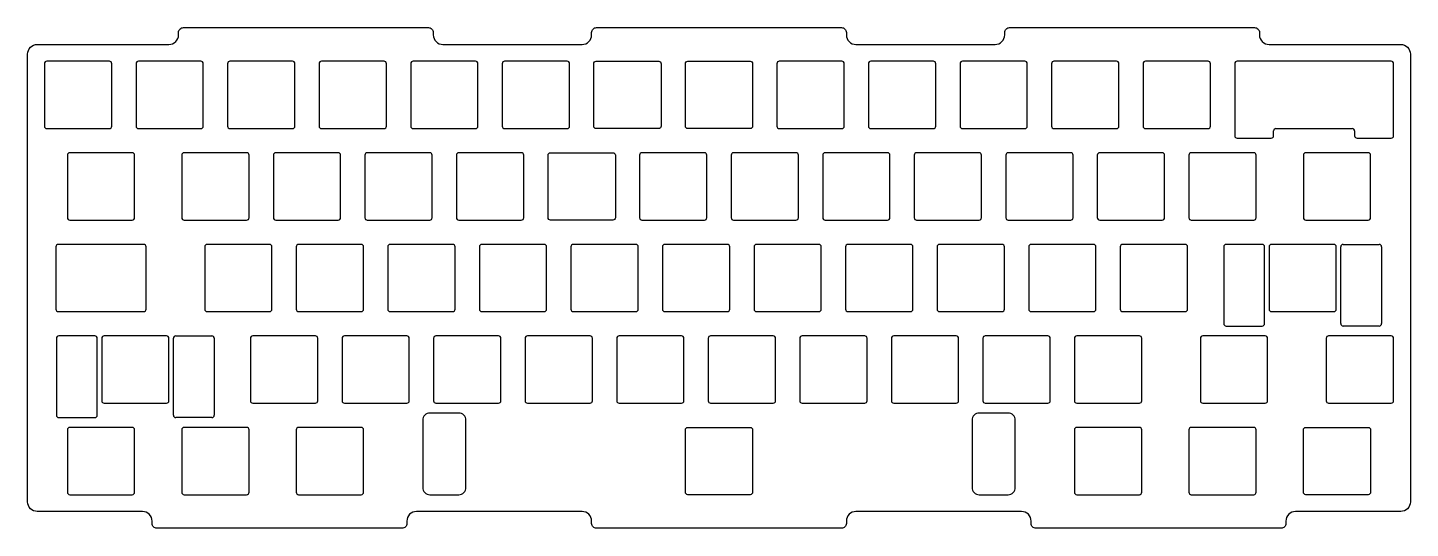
# Model space of a CAD drawing. Header units: millimetres. Extents: x 4 to 292, y -3 to 101.
import ezdxf

# ---------------------------------------------------------------- set-up
doc = ezdxf.new("R2010")
doc.units = ezdxf.units.MM

msp = doc.modelspace()

# ---------------------------------------------------------------- linework, layer by layer
for p, q in [((255.15, 93.47), (255.15, 78.47)), ((287.7, 93.97), (255.65, 93.97)), ((288.2, 78.47), (288.2, 93.47)), ((255.65, 77.97), (262.74, 77.97)), ((263.24, 78.47), (263.24, 79.47)), ((263.74, 79.97), (279.61, 79.97)), ((280.11, 79.47), (280.11, 78.47)), ((280.61, 77.97), (287.7, 77.97)), ((252.86, 55.37), (252.86, 39.37)), ((260.86, 55.87), (253.36, 55.87)), ((261.36, 39.37), (261.36, 55.37)), ((277.23, 39.37), (277.23, 55.37)), ((277.73, 55.87), (285.23, 55.87)), ((285.73, 55.37), (285.73, 39.37)), ((253.36, 38.87), (260.86, 38.87)), ((285.23, 38.87), (277.73, 38.87)), ((9.97, 36.32), (9.97, 20.32)), ((17.97, 36.82), (10.47, 36.82)), ((18.47, 20.32), (18.47, 36.32)), ((34.34, 20.32), (34.34, 36.32)), ((34.84, 36.82), (42.34, 36.82)), ((42.84, 36.32), (42.84, 20.32)), ((10.47, 19.82), (17.97, 19.82)), ((42.34, 19.82), (34.84, 19.82))]:
    msp.add_line(p, q)
for points in [[(210.8, 0.27), (176.35, 0.27, 0.414214), (174.35, -1.73), (174.35, -2.23, -0.414214), (173.35, -3.23), (122.35, -3.23, -0.414214), (121.35, -2.23), (121.35, -1.73, 0.414214), (119.35, 0.27), (84.9, 0.27, 0.414214), (82.9, -1.73), (82.9, -2.23, -0.414214), (81.9, -3.23), (30.9, -3.23, -0.414214), (29.9, -2.23), (29.9, -1.73, 0.414214), (27.9, 0.27), (6, 0.27, -0.414214), (4, 2.27), (4, 95.47, -0.414214), (6, 97.47), (33.4, 97.47, 0.414214), (35.4, 99.47), (35.4, 99.97, -0.414214), (36.4, 100.97), (87.4, 100.97, -0.414214), (88.4, 99.97), (88.4, 99.47, 0.414214), (90.4, 97.47), (119.35, 97.47, 0.414214), (121.35, 99.47), (121.35, 99.97, -0.414214), (122.35, 100.97), (173.35, 100.97, -0.414214), (174.35, 99.97), (174.35, 99.47, 0.414214), (176.35, 97.47), (205.3, 97.47, 0.414214), (207.3, 99.47), (207.3, 99.97, -0.414214), (208.3, 100.97), (259.3, 100.97, -0.414214), (260.3, 99.97), (260.3, 99.47, 0.414214), (262.3, 97.47), (289.7, 97.47, -0.414214), (291.7, 95.47), (291.7, 2.27, -0.414214), (289.7, 0.27), (267.8, 0.27, 0.414214), (265.8, -1.73), (265.8, -2.23, -0.414214), (264.8, -3.23), (213.8, -3.23, -0.414214), (212.8, -2.23), (212.8, -1.73, 0.414214)], [(21, 93.97), (8, 93.97, 0.414214), (7.5, 93.47), (7.5, 80.47, 0.414214), (8, 79.97), (21, 79.97, 0.414214), (21.5, 80.47), (21.5, 93.47, 0.414214)], [(40.05, 93.97), (27.05, 93.97, 0.414214), (26.55, 93.47), (26.55, 80.47, 0.414214), (27.05, 79.97), (40.05, 79.97, 0.414214), (40.55, 80.47), (40.55, 93.47, 0.414214)], [(59.1, 93.97), (46.1, 93.97, 0.414214), (45.6, 93.47), (45.6, 80.47, 0.414214), (46.1, 79.97), (59.1, 79.97, 0.414214), (59.6, 80.47), (59.6, 93.47, 0.414214)], [(78.15, 93.97), (65.15, 93.97, 0.414214), (64.65, 93.47), (64.65, 80.47, 0.414214), (65.15, 79.97), (78.15, 79.97, 0.414214), (78.65, 80.47), (78.65, 93.47, 0.414214)], [(97.2, 93.97), (84.2, 93.97, 0.414214), (83.7, 93.47), (83.7, 80.47, 0.414214), (84.2, 79.97), (97.2, 79.97, 0.414214), (97.7, 80.47), (97.7, 93.47, 0.414214)], [(116.25, 93.97), (103.25, 93.97, 0.414214), (102.75, 93.47), (102.75, 80.47, 0.414214), (103.25, 79.97), (116.25, 79.97, 0.414214), (116.75, 80.47), (116.75, 93.47, 0.414214)], [(121.8, 93.47, -0.414214), (122.3, 93.97), (135.3, 93.97, -0.414214), (135.8, 93.47), (135.8, 80.47, -0.414214), (135.3, 79.97), (122.3, 79.97, -0.414214), (121.8, 80.47)], [(140.85, 93.47, -0.414214), (141.35, 93.97), (154.35, 93.97, -0.414214), (154.85, 93.47), (154.85, 80.47, -0.414214), (154.35, 79.97), (141.35, 79.97, -0.414214), (140.85, 80.47)], [(173.4, 93.97), (160.4, 93.97, 0.414214), (159.9, 93.47), (159.9, 80.47, 0.414214), (160.4, 79.97), (173.4, 79.97, 0.414214), (173.9, 80.47), (173.9, 93.47, 0.414214)], [(192.95, 80.47), (192.95, 93.47, 0.414214), (192.45, 93.97), (179.45, 93.97, 0.414214), (178.95, 93.47), (178.95, 80.47, 0.414214), (179.45, 79.97), (192.45, 79.97, 0.414214)], [(212, 80.47), (212, 93.47, 0.414214), (211.5, 93.97), (198.5, 93.97, 0.414214), (198, 93.47), (198, 80.47, 0.414214), (198.5, 79.97), (211.5, 79.97, 0.414214)], [(230.55, 93.97), (217.55, 93.97, 0.414214), (217.05, 93.47), (217.05, 80.47, 0.414214), (217.55, 79.97), (230.55, 79.97, 0.414214), (231.05, 80.47), (231.05, 93.47, 0.414214)], [(249.6, 93.97), (236.6, 93.97, 0.414214), (236.1, 93.47), (236.1, 80.47, 0.414214), (236.6, 79.97), (249.6, 79.97, 0.414214), (250.1, 80.47), (250.1, 93.47, 0.414214)], [(25.76, 74.92), (12.76, 74.92, 0.414214), (12.26, 74.42), (12.26, 61.42, 0.414214), (12.76, 60.92), (25.76, 60.92, 0.414214), (26.26, 61.42), (26.26, 74.42, 0.414214)], [(49.57, 74.92), (36.57, 74.92, 0.414214), (36.07, 74.42), (36.07, 61.42, 0.414214), (36.57, 60.92), (49.57, 60.92, 0.414214), (50.07, 61.42), (50.07, 74.42, 0.414214)], [(69.12, 61.42), (69.12, 74.42, 0.414214), (68.62, 74.92), (55.62, 74.92, 0.414214), (55.12, 74.42), (55.12, 61.42, 0.414214), (55.62, 60.92), (68.62, 60.92, 0.414214)], [(87.67, 74.92), (74.67, 74.92, 0.414214), (74.17, 74.42), (74.17, 61.42, 0.414214), (74.67, 60.92), (87.67, 60.92, 0.414214), (88.17, 61.42), (88.17, 74.42, 0.414214)], [(106.72, 74.92), (93.72, 74.92, 0.414214), (93.22, 74.42), (93.22, 61.42, 0.414214), (93.72, 60.92), (106.72, 60.92, 0.414214), (107.22, 61.42), (107.22, 74.42, 0.414214)], [(112.28, 74.42, -0.414214), (112.78, 74.92), (125.78, 74.92, -0.414214), (126.28, 74.42), (126.28, 61.42, -0.414214), (125.78, 60.92), (112.78, 60.92, -0.414214), (112.28, 61.42)], [(144.82, 74.92), (131.82, 74.92, 0.414214), (131.32, 74.42), (131.32, 61.42, 0.414214), (131.82, 60.92), (144.82, 60.92, 0.414214), (145.32, 61.42), (145.32, 74.42, 0.414214)], [(164.38, 61.42), (164.38, 74.42, 0.414214), (163.87, 74.92), (150.88, 74.92, 0.414214), (150.38, 74.42), (150.38, 61.42, 0.414214), (150.88, 60.92), (163.87, 60.92, 0.414214)], [(182.93, 74.92), (169.93, 74.92, 0.414214), (169.43, 74.42), (169.43, 61.42, 0.414214), (169.93, 60.92), (182.93, 60.92, 0.414214), (183.43, 61.42), (183.43, 74.42, 0.414214)], [(201.97, 74.92), (188.97, 74.92, 0.414214), (188.47, 74.42), (188.47, 61.42, 0.414214), (188.97, 60.92), (201.97, 60.92, 0.414214), (202.47, 61.42), (202.47, 74.42, 0.414214)], [(221.53, 61.42), (221.53, 74.42, 0.414214), (221.03, 74.92), (208.03, 74.92, 0.414214), (207.53, 74.42), (207.53, 61.42, 0.414214), (208.03, 60.92), (221.03, 60.92, 0.414214)], [(240.57, 61.42), (240.57, 74.42, 0.414214), (240.07, 74.92), (227.07, 74.92, 0.414214), (226.57, 74.42), (226.57, 61.42, 0.414214), (227.07, 60.92), (240.07, 60.92, 0.414214)], [(259.12, 74.92), (246.12, 74.92, 0.414214), (245.62, 74.42), (245.62, 61.42, 0.414214), (246.12, 60.92), (259.12, 60.92, 0.414214), (259.62, 61.42), (259.62, 74.42, 0.414214)], [(282.94, 74.92), (269.94, 74.92, 0.414214), (269.44, 74.42), (269.44, 61.42, 0.414214), (269.94, 60.92), (282.94, 60.92, 0.414214), (283.44, 61.42), (283.44, 74.42, 0.414214)], [(28.14, 55.87), (10.38, 55.87, 0.414214), (9.88, 55.37), (9.88, 42.37, 0.414214), (10.38, 41.87), (28.14, 41.87, 0.414214), (28.64, 42.37), (28.64, 55.37, 0.414214)], [(54.34, 55.87), (41.34, 55.87, 0.414214), (40.84, 55.37), (40.84, 42.37, 0.414214), (41.34, 41.87), (54.34, 41.87, 0.414214), (54.84, 42.37), (54.84, 55.37, 0.414214)], [(73.39, 55.87), (60.39, 55.87, 0.414214), (59.89, 55.37), (59.89, 42.37, 0.414214), (60.39, 41.87), (73.39, 41.87, 0.414214), (73.89, 42.37), (73.89, 55.37, 0.414214)], [(92.44, 55.87), (79.44, 55.87, 0.414214), (78.94, 55.37), (78.94, 42.37, 0.414214), (79.44, 41.87), (92.44, 41.87, 0.414214), (92.94, 42.37), (92.94, 55.37, 0.414214)], [(111.49, 55.87), (98.49, 55.87, 0.414214), (97.99, 55.37), (97.99, 42.37, 0.414214), (98.49, 41.87), (111.49, 41.87, 0.414214), (111.99, 42.37), (111.99, 55.37, 0.414214)], [(130.54, 55.87), (117.54, 55.87, 0.414214), (117.04, 55.37), (117.04, 42.37, 0.414214), (117.54, 41.87), (130.54, 41.87, 0.414214), (131.04, 42.37), (131.04, 55.37, 0.414214)], [(149.59, 55.87), (136.59, 55.87, 0.414214), (136.09, 55.37), (136.09, 42.37, 0.414214), (136.59, 41.87), (149.59, 41.87, 0.414214), (150.09, 42.37), (150.09, 55.37, 0.414214)], [(168.64, 55.87), (155.64, 55.87, 0.414214), (155.14, 55.37), (155.14, 42.37, 0.414214), (155.64, 41.87), (168.64, 41.87, 0.414214), (169.14, 42.37), (169.14, 55.37, 0.414214)], [(187.69, 55.87), (174.69, 55.87, 0.414214), (174.19, 55.37), (174.19, 42.37, 0.414214), (174.69, 41.87), (187.69, 41.87, 0.414214), (188.19, 42.37), (188.19, 55.37, 0.414214)], [(206.74, 55.87), (193.74, 55.87, 0.414214), (193.24, 55.37), (193.24, 42.37, 0.414214), (193.74, 41.87), (206.74, 41.87, 0.414214), (207.24, 42.37), (207.24, 55.37, 0.414214)], [(225.79, 55.87), (212.79, 55.87, 0.414214), (212.29, 55.37), (212.29, 42.37, 0.414214), (212.79, 41.87), (225.79, 41.87, 0.414214), (226.29, 42.37), (226.29, 55.37, 0.414214)], [(244.84, 55.87), (231.84, 55.87, 0.414214), (231.34, 55.37), (231.34, 42.37, 0.414214), (231.84, 41.87), (244.84, 41.87, 0.414214), (245.34, 42.37), (245.34, 55.37, 0.414214)], [(275.79, 55.87), (262.79, 55.87, 0.414214), (262.29, 55.37), (262.29, 42.37, 0.414214), (262.79, 41.87), (275.79, 41.87, 0.414214), (276.29, 42.37), (276.29, 55.37, 0.414214)], [(33.41, 23.32), (33.41, 36.32, 0.414214), (32.91, 36.82), (19.91, 36.82, 0.414214), (19.41, 36.32), (19.41, 23.32, 0.414214), (19.91, 22.82), (32.91, 22.82, 0.414214)], [(63.86, 36.82), (50.86, 36.82, 0.414214), (50.36, 36.32), (50.36, 23.32, 0.414214), (50.86, 22.82), (63.86, 22.82, 0.414214), (64.36, 23.32), (64.36, 36.32, 0.414214)], [(82.91, 36.82), (69.91, 36.82, 0.414214), (69.41, 36.32), (69.41, 23.32, 0.414214), (69.91, 22.82), (82.91, 22.82, 0.414214), (83.41, 23.32), (83.41, 36.32, 0.414214)], [(101.96, 36.82), (88.96, 36.82, 0.414214), (88.46, 36.32), (88.46, 23.32, 0.414214), (88.96, 22.82), (101.96, 22.82, 0.414214), (102.46, 23.32), (102.46, 36.32, 0.414214)], [(121.01, 36.82), (108.01, 36.82, 0.414214), (107.51, 36.32), (107.51, 23.32, 0.414214), (108.01, 22.82), (121.01, 22.82, 0.414214), (121.51, 23.32), (121.51, 36.32, 0.414214)], [(140.06, 36.82), (127.06, 36.82, 0.414214), (126.56, 36.32), (126.56, 23.32, 0.414214), (127.06, 22.82), (140.06, 22.82, 0.414214), (140.56, 23.32), (140.56, 36.32, 0.414214)], [(159.11, 36.82), (146.11, 36.82, 0.414214), (145.61, 36.32), (145.61, 23.32, 0.414214), (146.11, 22.82), (159.11, 22.82, 0.414214), (159.61, 23.32), (159.61, 36.32, 0.414214)], [(178.66, 23.32), (178.66, 36.32, 0.414214), (178.16, 36.82), (165.16, 36.82, 0.414214), (164.66, 36.32), (164.66, 23.32, 0.414214), (165.16, 22.82), (178.16, 22.82, 0.414214)], [(197.71, 23.32), (197.71, 36.32, 0.414214), (197.21, 36.82), (184.21, 36.82, 0.414214), (183.71, 36.32), (183.71, 23.32, 0.414214), (184.21, 22.82), (197.21, 22.82, 0.414214)], [(216.26, 36.82), (203.26, 36.82, 0.414214), (202.76, 36.32), (202.76, 23.32, 0.414214), (203.26, 22.82), (216.26, 22.82, 0.414214), (216.76, 23.32), (216.76, 36.32, 0.414214)], [(235.31, 36.82), (222.31, 36.82, 0.414214), (221.81, 36.32), (221.81, 23.32, 0.414214), (222.31, 22.82), (235.31, 22.82, 0.414214), (235.81, 23.32), (235.81, 36.32, 0.414214)], [(261.51, 36.82), (248.51, 36.82, 0.414214), (248.01, 36.32), (248.01, 23.32, 0.414214), (248.51, 22.82), (261.51, 22.82, 0.414214), (262.01, 23.32), (262.01, 36.32, 0.414214)], [(287.7, 36.82), (274.7, 36.82, 0.414214), (274.2, 36.32), (274.2, 23.32, 0.414214), (274.7, 22.82), (287.7, 22.82, 0.414214), (288.2, 23.32), (288.2, 36.32, 0.414214)], [(87.7, 3.77), (93.7, 3.77, 0.414214), (95.2, 5.27), (95.2, 19.27, 0.414214), (93.7, 20.77), (87.7, 20.77, 0.414214), (86.2, 19.27), (86.2, 5.27, 0.414214)], [(202, 3.77), (208, 3.77, 0.414214), (209.5, 5.27), (209.5, 19.27, 0.414214), (208, 20.77), (202, 20.77, 0.414214), (200.5, 19.27), (200.5, 5.27, 0.414214)], [(25.76, 17.77), (12.76, 17.77, 0.414214), (12.26, 17.27), (12.26, 4.27, 0.414214), (12.76, 3.77), (25.76, 3.77, 0.414214), (26.26, 4.27), (26.26, 17.27, 0.414214)], [(50.07, 4.27), (50.07, 17.27, 0.414214), (49.57, 17.77), (36.57, 17.77, 0.414214), (36.07, 17.27), (36.07, 4.27, 0.414214), (36.57, 3.77), (49.57, 3.77, 0.414214)], [(73.39, 17.77), (60.39, 17.77, 0.414214), (59.89, 17.27), (59.89, 4.27, 0.414214), (60.39, 3.77), (73.39, 3.77, 0.414214), (73.89, 4.27), (73.89, 17.27, 0.414214)], [(154.85, 4.27, -0.414214), (154.35, 3.77), (141.35, 3.77, -0.414214), (140.85, 4.27), (140.85, 17.27, -0.414214), (141.35, 17.77), (154.35, 17.77, -0.414214), (154.85, 17.27)], [(235.31, 17.77), (222.31, 17.77, 0.414214), (221.81, 17.27), (221.81, 4.27, 0.414214), (222.31, 3.77), (235.31, 3.77, 0.414214), (235.81, 4.27), (235.81, 17.27, 0.414214)], [(259.12, 17.77), (246.12, 17.77, 0.414214), (245.62, 17.27), (245.62, 4.27, 0.414214), (246.12, 3.77), (259.12, 3.77, 0.414214), (259.62, 4.27), (259.62, 17.27, 0.414214)], [(269.44, 17.27, -0.414214), (269.94, 17.77), (282.94, 17.77, -0.414214), (283.44, 17.27), (283.44, 4.27, -0.414214), (282.94, 3.77), (269.94, 3.77, -0.414214), (269.44, 4.27)]]:
    msp.add_lwpolyline(points, format="xyb", close=True)
for centre, start, end in [((255.65, 93.47), 90, 180), ((287.7, 93.47), 0, 90), ((255.65, 78.47), 180, 270), ((262.74, 78.47), 270, 0), ((263.74, 79.47), 90, 180), ((279.61, 79.47), 0, 90), ((280.61, 78.47), 180, 270), ((287.7, 78.47), 270, 0), ((253.36, 55.37), 90, 180), ((260.86, 55.37), 0, 90), ((277.73, 55.37), 90, 180), ((285.23, 55.37), 0, 90), ((253.36, 39.37), 180, 270), ((260.86, 39.37), 270, 0), ((277.73, 39.37), 180, 270), ((285.23, 39.37), 270, 0), ((10.47, 36.32), 90, 180), ((17.97, 36.32), 0, 90), ((34.84, 36.32), 90, 180), ((42.34, 36.32), 0, 90), ((10.47, 20.32), 180, 270), ((17.97, 20.32), 270, 0), ((34.84, 20.32), 180, 270), ((42.34, 20.32), 270, 0)]:
    msp.add_arc(centre, 0.5, start, end)

doc.saveas('drawing.dxf')
